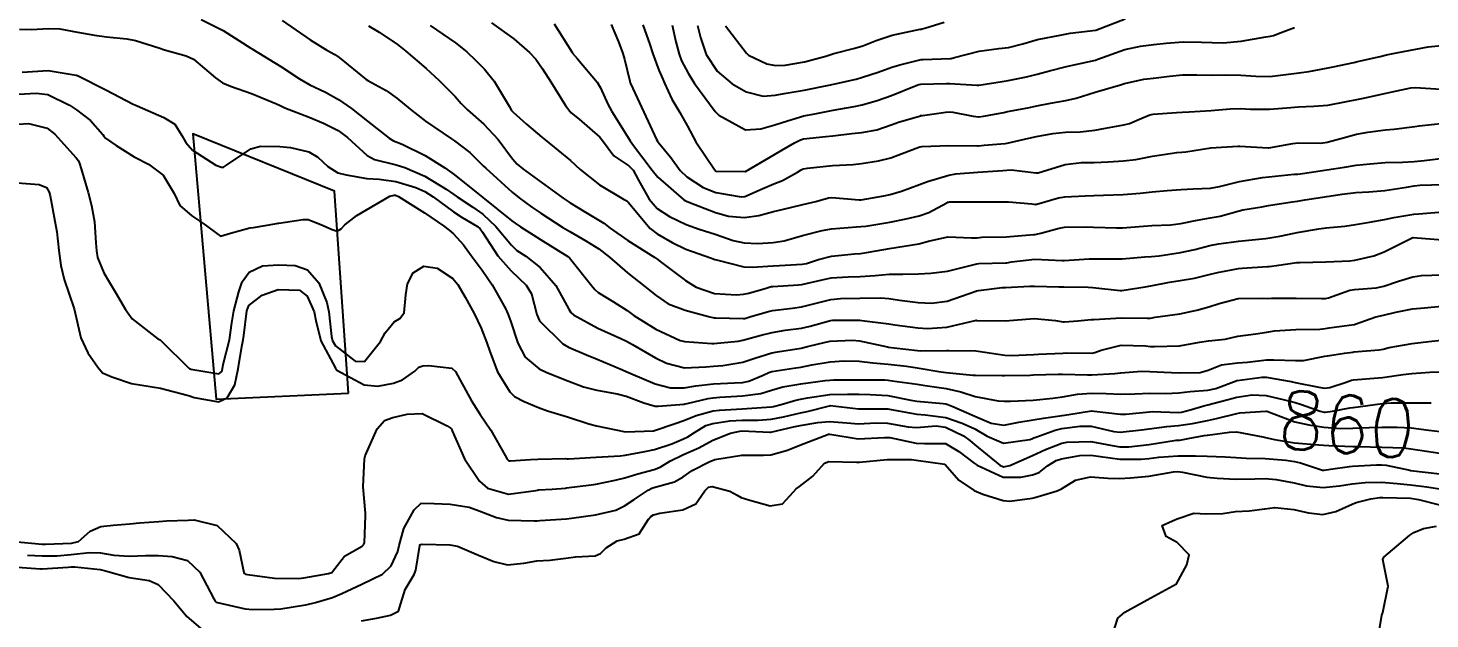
# Model space of a CAD drawing. Header units: metres. Extents: x 307586 to 320046, y 7427249 to 7434250.
# Drawn here: x 319517.4 to 319613.8, y 7429308.3 to 7429348.9 of the extents above; entities that cross this region are included whole.
import ezdxf
from ezdxf.enums import TextEntityAlignment as Align

# ---------------------------------------------------------------- set-up
doc = ezdxf.new("R2010")
doc.units = ezdxf.units.M
doc.header["$MEASUREMENT"] = 0
for name, color, linetype in [('Cotas', 45, 'Continuous'), ('Curvas de Nivel 1m', 11, 'Continuous'), ('Curvas de Nivel 5m', 15, 'Continuous'), ('Edificações', 30, 'Continuous')]:
    doc.layers.add(name, color=color, linetype=linetype)
doc.styles.add('Style-STANDARD', font='STANDARD.shx')

msp = doc.modelspace()

# ---------------------------------------------------------------- linework, layer by layer
at = {"layer": 'Curvas de Nivel 1m', "flags": 128}
for points, elevation in [([(319516.851, 7429348.859), (319517.674, 7429348.845), (319518.852, 7429348.905), (319519.62, 7429348.874), (319520.848, 7429348.662), (319522.002, 7429348.456), (319522.844, 7429348.336), (319524.225, 7429348.203), (319524.84, 7429348.084), (319526.427, 7429347.564), (319526.832, 7429347.43), (319528.322, 7429347.031), (319528.825, 7429346.784), (319530.343, 7429345.515), (319530.808, 7429345.177), (319531.361, 7429344.945), (319532.797, 7429344.436), (319534.535, 7429343.714), (319534.785, 7429343.6), (319535.099, 7429343.457), (319536.776, 7429342.795), (319537.749, 7429342.396), (319538.77, 7429341.882), (319539.41, 7429341.404), (319540.751, 7429340.173), (319541.261, 7429339.895), (319542.745, 7429339.531), (319543.342, 7429339.354), (319544.734, 7429338.738), (319546.202, 7429337.844), (319546.715, 7429337.491), (319546.957, 7429337.316), (319548.015, 7429336.61), (319548.701, 7429336.136), (319549.613, 7429335.281), (319550.68, 7429334.001), (319551.058, 7429333.646), (319551.665, 7429333.255), (319552.661, 7429332.465), (319553.731, 7429331.229), (319554.627, 7429329.605), (319554.769, 7429329.363), (319554.943, 7429329.215), (319556.61, 7429328.299), (319558.193, 7429327.58), (319558.596, 7429327.394), (319558.999, 7429327.166), (319560.584, 7429326.258), (319561.333, 7429325.891), (319562.577, 7429325.57), (319564.048, 7429325.636), (319564.579, 7429325.689), (319565.211, 7429325.723), (319566.582, 7429325.945), (319567.421, 7429326.225), (319568.588, 7429326.59), (319568.97, 7429326.665), (319570.592, 7429326.927), (319571.044, 7429327.023), (319572.262, 7429327.341), (319572.599, 7429327.395), (319574.121, 7429327.464), (319574.599, 7429327.418), (319576.535, 7429327.01), (319576.594, 7429326.996), (319576.989, 7429326.946), (319578.6, 7429326.746), (319578.793, 7429326.735), (319580.6, 7429326.749), (319580.759, 7429326.749), (319582.601, 7429326.73), (319582.765, 7429326.714), (319584.596, 7429326.432), (319585.041, 7429326.409), (319586.598, 7429326.488), (319586.923, 7429326.502), (319588.599, 7429326.581), (319588.821, 7429326.586), (319590.6, 7429326.58), (319590.779, 7429326.608), (319591.227, 7429326.781), (319592.607, 7429327.132), (319594.277, 7429327.073), (319594.606, 7429327.039), (319594.902, 7429327.032), (319596.607, 7429327.074), (319597.98, 7429327.325), (319598.61, 7429327.418), (319599.745, 7429327.545), (319600.614, 7429327.732), (319601.859, 7429327.895), (319602.617, 7429328.018), (319603.146, 7429328.106), (319604.619, 7429328.206), (319606.254, 7429328.231), (319606.62, 7429328.266), (319606.899, 7429328.309), (319608.623, 7429328.549), (319608.639, 7429328.554), (319608.689, 7429328.569), (319610.12, 7429329.063), (319610.629, 7429329.188), (319611.485, 7429329.391), (319612.634, 7429329.623), (319613.445, 7429329.702), (319614.636, 7429329.799)], 856), ([(319534.909, 7429349.46), (319536.843, 7429348.13), (319537.992, 7429347.423), (319538.532, 7429347.117), (319538.828, 7429346.917), (319540.698, 7429345.391), (319540.812, 7429345.317), (319542.068, 7429344.634), (319542.8, 7429344.112), (319543.724, 7429343.351), (319544.781, 7429342.537), (319546.562, 7429341.322), (319546.762, 7429341.187), (319547.815, 7429340.366), (319548.745, 7429339.456), (319548.913, 7429339.288), (319550.719, 7429337.651), (319551.199, 7429337.263), (319552.076, 7429336.618), (319552.702, 7429336.194), (319554.208, 7429335.225), (319554.69, 7429334.934), (319555.785, 7429334.305), (319556.678, 7429333.739), (319557.411, 7429333.183), (319558.657, 7429332.099), (319559.854, 7429331.158), (319560.637, 7429330.529), (319561.46, 7429329.966), (319562.627, 7429329.537), (319564.22, 7429329.104), (319564.622, 7429329.01), (319564.724, 7429328.996), (319566.621, 7429328.953), (319566.726, 7429328.964), (319567.074, 7429329.065), (319568.26, 7429329.421), (319568.627, 7429329.501), (319569.999, 7429329.667), (319570.63, 7429329.757), (319571.629, 7429330.011), (319572.636, 7429330.262), (319573.299, 7429330.331), (319574.637, 7429330.348), (319576.054, 7429330.376), (319576.637, 7429330.332), (319577.366, 7429330.212), (319578.634, 7429330.05), (319579.554, 7429330.001), (319580.635, 7429330.148), (319582.606, 7429330.844), (319582.643, 7429330.857), (319582.662, 7429330.861), (319582.79, 7429330.879), (319584.425, 7429331.084), (319584.646, 7429331.096), (319586.31, 7429331.173), (319586.648, 7429331.187), (319588.321, 7429331.141), (319588.648, 7429331.125), (319590.333, 7429331.108), (319590.647, 7429331.092), (319592.529, 7429330.878), (319592.645, 7429330.877), (319594.25, 7429331.143), (319594.65, 7429331.214), (319595.929, 7429331.446), (319596.656, 7429331.564), (319597.631, 7429331.727), (319598.662, 7429331.983), (319599.223, 7429332.126), (319600.669, 7429332.393), (319600.917, 7429332.418), (319602.671, 7429332.526), (319602.773, 7429332.537), (319603.439, 7429332.632), (319604.519, 7429332.777), (319604.675, 7429332.804), (319604.878, 7429332.82), (319606.676, 7429332.864), (319608.33, 7429332.919), (319608.677, 7429332.962), (319609.962, 7429333.275), (319610.683, 7429333.535), (319612.658, 7429334.521), (319612.679, 7429334.534), (319612.953, 7429334.517), (319614.692, 7429334.378)], 854), ([(319540.858, 7429349.094), (319541.59, 7429348.641), (319542.839, 7429347.797), (319543.424, 7429347.354), (319544.821, 7429346.159), (319545.721, 7429345.331), (319546.802, 7429344.233), (319547.23, 7429343.746), (319547.663, 7429343.307), (319548.778, 7429342.324), (319549.762, 7429341.28), (319550.75, 7429339.951), (319551.062, 7429339.581), (319551.452, 7429339.259), (319552.729, 7429338.337), (319554.241, 7429337.225), (319554.71, 7429336.914), (319555.763, 7429336.269), (319556.698, 7429335.723), (319557.024, 7429335.514), (319557.457, 7429335.182), (319558.684, 7429334.317), (319560.536, 7429333.151), (319560.672, 7429333.059), (319560.999, 7429332.814), (319562.65, 7429331.578), (319563.387, 7429331.113), (319564.639, 7429330.679), (319566.144, 7429330.583), (319566.638, 7429330.624), (319567.007, 7429330.698), (319568.196, 7429331.054), (319568.546, 7429331.15), (319568.645, 7429331.165), (319570.41, 7429331.268), (319570.647, 7429331.299), (319572.033, 7429331.628), (319572.654, 7429331.746), (319573.827, 7429331.817), (319574.656, 7429331.837), (319575.697, 7429331.925), (319576.659, 7429332.001), (319577.591, 7429332.009), (319578.659, 7429332.024), (319579.511, 7429332.071), (319580.662, 7429332.214), (319581.217, 7429332.349), (319582.671, 7429332.725), (319582.809, 7429332.741), (319584.672, 7429332.777), (319584.745, 7429332.786), (319585.054, 7429332.854), (319586.675, 7429333.042), (319588.541, 7429332.944), (319588.674, 7429332.942), (319590.396, 7429333.072), (319590.676, 7429333.073), (319590.954, 7429333.064), (319592.676, 7429333.057), (319594.233, 7429333.189), (319594.678, 7429333.229), (319595.223, 7429333.276), (319596.681, 7429333.492), (319597.675, 7429333.708), (319598.686, 7429333.969), (319599.283, 7429334.088), (319600.689, 7429334.271), (319602.516, 7429334.468), (319602.691, 7429334.485), (319602.827, 7429334.503), (319603.516, 7429334.632), (319604.49, 7429334.828), (319604.697, 7429334.865), (319606.182, 7429335.117), (319606.702, 7429335.186), (319607.971, 7429335.311), (319608.706, 7429335.424), (319609.675, 7429335.594), (319610.711, 7429335.758), (319611.354, 7429335.9), (319612.717, 7429336.131), (319613.073, 7429336.161), (319614.72, 7429336.295)], 853), ([(319545.091, 7429349.106), (319546.842, 7429347.917), (319547.615, 7429347.308), (319548.24, 7429346.712), (319548.821, 7429346.106), (319549.498, 7429345.283), (319550.517, 7429343.552), (319550.692, 7429343.271), (319550.791, 7429343.161), (319551.708, 7429342.328), (319552.766, 7429341.421), (319552.99, 7429341.238), (319554.749, 7429339.818), (319555.413, 7429339.213), (319556.727, 7429338.151), (319558.392, 7429337.175), (319558.602, 7429337.062), (319558.711, 7429336.965), (319560.214, 7429335.155), (319560.689, 7429334.785), (319561.737, 7429334.188), (319562.679, 7429333.737), (319564.427, 7429333.102), (319564.672, 7429333.023), (319564.782, 7429332.987), (319566.665, 7429332.517), (319567.23, 7429332.498), (319568.666, 7429332.589), (319569.109, 7429332.603), (319570.668, 7429332.684), (319570.957, 7429332.737), (319571.784, 7429333.013), (319572.675, 7429333.248), (319574.261, 7429333.4), (319574.677, 7429333.435), (319575.237, 7429333.53), (319576.681, 7429333.78), (319577.691, 7429333.932), (319578.685, 7429334.092), (319579.344, 7429334.266), (319580.69, 7429334.586), (319582.316, 7429334.512), (319582.689, 7429334.516), (319583.025, 7429334.542), (319584.69, 7429334.585), (319586.596, 7429334.736), (319586.692, 7429334.744), (319586.77, 7429334.752), (319587.067, 7429334.826), (319588.33, 7429335.182), (319588.699, 7429335.239), (319590.239, 7429335.255), (319590.7, 7429335.244), (319592.274, 7429335.191), (319592.699, 7429335.197), (319594.143, 7429335.304), (319594.702, 7429335.343), (319596.018, 7429335.406), (319596.705, 7429335.493), (319597.702, 7429335.706), (319598.711, 7429335.872), (319599.401, 7429335.994), (319600.718, 7429336.367), (319600.961, 7429336.424), (319602.272, 7429336.647), (319602.724, 7429336.723), (319604.365, 7429336.985), (319604.727, 7429337.038), (319605.239, 7429337.123), (319606.731, 7429337.355), (319607.801, 7429337.51), (319608.733, 7429337.621), (319609.617, 7429337.679), (319610.735, 7429337.77), (319612.207, 7429337.998), (319612.739, 7429338.089), (319613.129, 7429338.126), (319614.74, 7429338.166)], 852), ([(319549.311, 7429349.286), (319550.847, 7429348.184), (319551.927, 7429347.254), (319552.365, 7429346.784), (319552.822, 7429346.139), (319553.383, 7429345.234), (319554.407, 7429343.614), (319554.684, 7429343.221), (319554.791, 7429343.11), (319555.326, 7429342.673), (319556.766, 7429341.436), (319556.94, 7429341.197), (319557.724, 7429340.157), (319558.746, 7429339.462), (319559.037, 7429339.167), (319559.42, 7429338.476), (319560.147, 7429337.156), (319560.707, 7429336.522), (319561.538, 7429335.974), (319562.696, 7429335.43), (319563.594, 7429335.111), (319564.69, 7429334.76), (319565.932, 7429334.328), (319566.684, 7429334.153), (319567.618, 7429334.126), (319568.684, 7429334.194), (319569.421, 7429334.308), (319570.689, 7429334.656), (319572.04, 7429335.01), (319572.694, 7429335.119), (319574.405, 7429335.274), (319574.696, 7429335.284), (319575.038, 7429335.316), (319576.699, 7429335.595), (319577.829, 7429335.811), (319578.709, 7429336.01), (319579.385, 7429336.251), (319580.618, 7429336.911), (319580.682, 7429336.951), (319580.723, 7429336.962), (319580.786, 7429336.972), (319582.724, 7429336.973), (319584.598, 7429336.987), (319584.724, 7429336.989), (319584.843, 7429336.977), (319586.447, 7429336.834), (319586.723, 7429336.81), (319586.738, 7429336.814), (319586.805, 7429336.829), (319588.294, 7429337.247), (319588.728, 7429337.324), (319590.126, 7429337.399), (319590.729, 7429337.422), (319591.388, 7429337.439), (319592.73, 7429337.481), (319593.904, 7429337.576), (319594.732, 7429337.665), (319595.768, 7429337.76), (319596.734, 7429337.835), (319597.56, 7429337.876), (319598.735, 7429337.927), (319599.372, 7429338.048), (319600.74, 7429338.388), (319602.314, 7429338.646), (319602.743, 7429338.696), (319604.49, 7429338.878), (319604.746, 7429338.895), (319605.062, 7429338.931), (319606.749, 7429339.185), (319607.951, 7429339.378), (319608.752, 7429339.493), (319609.715, 7429339.598), (319610.754, 7429339.677), (319611.933, 7429339.711), (319612.755, 7429339.758), (319613.443, 7429339.826), (319614.758, 7429339.988)], 851), ([(319557.543, 7429349.19), (319558.038, 7429347.989), (319558.338, 7429347.177), (319558.451, 7429346.798), (319558.814, 7429345.274), (319558.842, 7429345.17), (319558.865, 7429345.117), (319559.78, 7429343.16), (319560.641, 7429341.275), (319560.71, 7429341.151), (319560.762, 7429341.08), (319561.64, 7429340.024), (319562.28, 7429339.127), (319562.736, 7429338.691), (319563.856, 7429337.979), (319564.721, 7429337.616), (319566.479, 7429337.32), (319566.717, 7429337.352), (319567.918, 7429337.869), (319568.73, 7429338.209), (319569.325, 7429338.454), (319570.353, 7429339.034), (319570.596, 7429339.18), (319570.745, 7429339.246), (319571.025, 7429339.305), (319572.748, 7429339.486), (319574.175, 7429339.559), (319574.749, 7429339.611), (319575.913, 7429339.807), (319576.753, 7429340.015), (319578.496, 7429340.669), (319578.761, 7429340.769), (319578.895, 7429340.796), (319580.762, 7429340.857), (319582.723, 7429340.841), (319582.763, 7429340.845), (319582.798, 7429340.845), (319583.173, 7429340.876), (319584.633, 7429340.994), (319584.765, 7429341.017), (319586.253, 7429341.363), (319586.772, 7429341.476), (319587.907, 7429341.692), (319588.777, 7429341.775), (319589.784, 7429341.793), (319590.78, 7429341.903), (319591.52, 7429342.041), (319592.786, 7429342.27), (319593.163, 7429342.381), (319594.022, 7429342.748), (319594.567, 7429342.971), (319594.796, 7429343.017), (319596.399, 7429343.122), (319596.797, 7429343.152), (319597.265, 7429343.18), (319598.799, 7429343.268), (319600.1, 7429343.377), (319600.8, 7429343.394), (319601.497, 7429343.357), (319602.8, 7429343.35), (319603.984, 7429343.445), (319604.802, 7429343.518), (319605.855, 7429343.557), (319606.803, 7429343.633), (319608.104, 7429343.878), (319608.807, 7429344.022), (319609.259, 7429344.115), (319610.812, 7429344.448), (319611.233, 7429344.544), (319612.518, 7429344.824), (319612.818, 7429344.844), (319614.597, 7429344.722)], 849), ([(319559.721, 7429349.161), (319560.205, 7429347.794), (319560.391, 7429347.154), (319560.822, 7429346.044), (319561.09, 7429345.421), (319561.205, 7429345.144), (319561.716, 7429344.05), (319562.267, 7429343.128), (319562.779, 7429342.19), (319563.357, 7429341.114), (319564.635, 7429339.21), (319564.721, 7429339.1), (319564.743, 7429339.086), (319564.761, 7429339.081), (319566.743, 7429339.066), (319566.773, 7429339.08), (319568.755, 7429340.229), (319569.27, 7429340.533), (319570.13, 7429341.036), (319570.546, 7429341.252), (319570.767, 7429341.307), (319572.306, 7429341.471), (319572.771, 7429341.523), (319574.086, 7429341.674), (319574.775, 7429341.758), (319575.802, 7429341.945), (319576.783, 7429342.269), (319577.282, 7429342.456), (319578.793, 7429342.907), (319578.811, 7429342.911), (319578.938, 7429342.929), (319580.555, 7429343.153), (319580.795, 7429343.162), (319581.029, 7429343.14), (319582.433, 7429342.885), (319582.792, 7429342.825), (319582.845, 7429342.827), (319583.133, 7429342.877), (319584.523, 7429343.135), (319584.796, 7429343.185), (319586.186, 7429343.459), (319586.8, 7429343.581), (319587.735, 7429343.759), (319588.804, 7429343.945), (319589.507, 7429344.102), (319590.81, 7429344.514), (319591.691, 7429344.777), (319592.546, 7429345.035), (319592.818, 7429345.117), (319594.16, 7429345.409), (319594.824, 7429345.498), (319595.932, 7429345.623), (319596.828, 7429345.716), (319597.806, 7429345.728), (319598.828, 7429345.698), (319599.794, 7429345.715), (319600.828, 7429345.702), (319601.864, 7429345.618), (319602.828, 7429345.614), (319603.741, 7429345.719), (319604.831, 7429345.856), (319605.507, 7429345.939), (319606.837, 7429346.191), (319607.171, 7429346.262), (319608.594, 7429346.574), (319608.843, 7429346.624), (319610.418, 7429346.983), (319610.848, 7429347.086), (319611.535, 7429347.225), (319612.853, 7429347.491), (319613.716, 7429347.649), (319614.855, 7429347.756)], 848), ([(319561.721, 7429349.137), (319561.987, 7429347.991), (319562.211, 7429347.129), (319562.382, 7429346.681), (319562.82, 7429345.828), (319563.269, 7429345.115), (319564.696, 7429343.199), (319564.767, 7429343.1), (319564.792, 7429343.07), (319564.945, 7429342.944), (319566.776, 7429341.946), (319567.832, 7429342.009), (319568.781, 7429342.286), (319569.371, 7429342.457), (319570.791, 7429342.892), (319570.903, 7429342.917), (319571.435, 7429343.02), (319572.796, 7429343.284), (319574.249, 7429343.535), (319574.8, 7429343.655), (319575.823, 7429343.95), (319576.806, 7429344.296), (319578.385, 7429344.936), (319578.686, 7429345.061), (319578.815, 7429345.086), (319580.602, 7429345.126), (319580.816, 7429345.124), (319582.687, 7429345.009), (319582.815, 7429345.015), (319584.426, 7429345.257), (319584.82, 7429345.317), (319586.102, 7429345.569), (319586.827, 7429345.753), (319587.676, 7429345.982), (319588.835, 7429346.287), (319589.251, 7429346.392), (319590.842, 7429346.728), (319590.888, 7429346.743), (319590.985, 7429346.788), (319592.85, 7429347.459), (319593.923, 7429347.679), (319594.854, 7429347.8), (319595.684, 7429347.903), (319596.855, 7429347.976), (319598.126, 7429347.971), (319598.855, 7429347.94), (319599.613, 7429347.925), (319600.856, 7429348.023), (319602.542, 7429348.327), (319602.86, 7429348.377), (319603.073, 7429348.426), (319603.602, 7429348.633), (319604.514, 7429348.976)], 847), ([(319563.477, 7429349.114), (319563.674, 7429348.288), (319564.066, 7429347.108), (319564.822, 7429345.959), (319565.852, 7429345.09), (319566.808, 7429344.559), (319567.993, 7429344.25), (319568.806, 7429344.309), (319569.42, 7429344.431), (319570.809, 7429344.667), (319572.507, 7429345.005), (319572.814, 7429345.075), (319574.375, 7429345.427), (319574.819, 7429345.554), (319575.883, 7429345.909), (319576.832, 7429346.239), (319577.375, 7429346.412), (319578.84, 7429346.764), (319578.987, 7429346.783), (319580.842, 7429346.84), (319580.907, 7429346.844), (319581.148, 7429346.905), (319582.848, 7429347.34), (319584.198, 7429347.518), (319584.85, 7429347.597), (319585.845, 7429347.859), (319586.856, 7429348.157), (319588.521, 7429348.477), (319588.86, 7429348.542), (319589.09, 7429348.579), (319590.863, 7429348.79), (319592.871, 7429349.56)], 846), ([(319517.043, 7429345.904), (319518.817, 7429346.02), (319520.753, 7429345.691), (319520.813, 7429345.681), (319520.854, 7429345.671), (319520.94, 7429345.628), (319522.799, 7429344.689), (319524.663, 7429343.703), (319524.784, 7429343.646), (319524.935, 7429343.578), (319526.775, 7429342.794), (319527.537, 7429342.315), (319528.01, 7429341.541), (319528.284, 7429341.063), (319528.753, 7429340.544), (319530.363, 7429339.514), (319530.741, 7429339.364), (319530.873, 7429339.376), (319531.088, 7429339.505), (319532.754, 7429340.629), (319533.422, 7429340.808), (319534.756, 7429340.784), (319535.481, 7429340.728), (319536.753, 7429340.411), (319537.365, 7429340.047), (319538.061, 7429339.42), (319538.737, 7429338.986), (319539.305, 7429338.834), (319540.731, 7429338.582), (319541.576, 7429338.532), (319542.728, 7429338.392), (319544.095, 7429337.974), (319544.718, 7429337.697), (319545.301, 7429337.334), (319546.703, 7429336.297), (319547.294, 7429335.906), (319548.334, 7429335.295), (319548.532, 7429335.132), (319548.689, 7429334.898), (319549.744, 7429333.279), (319550.657, 7429332.232), (319551.681, 7429331.254), (319552.048, 7429330.66), (319552.419, 7429329.243), (319552.616, 7429328.801), (319554.21, 7429327.224), (319554.591, 7429326.996), (319555.844, 7429326.459), (319556.583, 7429326.162), (319558.318, 7429325.43), (319558.574, 7429325.311), (319558.883, 7429325.167), (319560.566, 7429324.464), (319561.619, 7429324.189), (319562.564, 7429324.198), (319563.359, 7429324.318), (319564.567, 7429324.458), (319566.021, 7429324.532), (319566.568, 7429324.558), (319566.992, 7429324.642), (319567.991, 7429325.056), (319568.377, 7429325.249), (319568.575, 7429325.307), (319570.08, 7429325.533), (319570.579, 7429325.62), (319571.341, 7429325.779), (319572.583, 7429325.984), (319573.521, 7429326.053), (319574.583, 7429326.014), (319575.529, 7429325.912), (319576.582, 7429325.809), (319577.837, 7429325.681), (319578.583, 7429325.57), (319580.204, 7429325.288), (319580.578, 7429325.238), (319582.399, 7429325.059), (319582.575, 7429325.049), (319584.408, 7429325.029), (319584.575, 7429325.032), (319586.339, 7429325.071), (319586.577, 7429325.079), (319588.272, 7429325.118), (319588.578, 7429325.118), (319590.288, 7429325.082), (319590.577, 7429325.08), (319592.169, 7429325.177), (319592.58, 7429325.23), (319593.997, 7429325.33), (319594.581, 7429325.311), (319596.052, 7429325.246), (319596.581, 7429325.23), (319598.034, 7429325.243), (319598.584, 7429325.404), (319599.501, 7429325.769), (319600.591, 7429325.903), (319601.29, 7429325.962), (319602.595, 7429326.113), (319603.105, 7429326.125), (319604.595, 7429326.06), (319605.138, 7429326.069), (319606.599, 7429326.357), (319606.789, 7429326.399), (319607.95, 7429326.577), (319608.523, 7429326.652), (319608.604, 7429326.66), (319610.348, 7429326.81), (319610.606, 7429326.857), (319611.027, 7429326.964), (319612.61, 7429327.249), (319613.746, 7429327.374), (319614.613, 7429327.462)], 857), ([(319516.794, 7429344.394), (319518.007, 7429344.45), (319518.794, 7429344.371), (319520.29, 7429343.635), (319520.78, 7429343.31), (319521.736, 7429342.579), (319522.584, 7429341.603), (319522.653, 7429341.493), (319522.761, 7429341.37), (319523.497, 7429340.851), (319524.748, 7429340.077), (319525.718, 7429339.57), (319526.732, 7429338.819), (319527.494, 7429337.548), (319527.888, 7429336.726), (319528.698, 7429336.018), (319529.471, 7429335.522), (319530.68, 7429334.626), (319531.363, 7429334.82), (319532.689, 7429335.201), (319532.939, 7429335.227), (319534.42, 7429335.463), (319534.647, 7429335.506), (319534.693, 7429335.512), (319536.368, 7429335.772), (319536.696, 7429335.772), (319536.942, 7429335.683), (319537.564, 7429335.427), (319538.347, 7429335.075), (319538.688, 7429334.963), (319538.97, 7429335.127), (319539.227, 7429335.405), (319540.055, 7429336.041), (319540.703, 7429336.433), (319542.32, 7429337.366), (319542.625, 7429337.451), (319542.714, 7429337.442), (319542.911, 7429337.358), (319544.702, 7429336.224), (319546.004, 7429335.327), (319546.396, 7429335.029), (319546.687, 7429334.772), (319547.391, 7429334.014), (319547.919, 7429333.298), (319548.658, 7429332.282), (319549.35, 7429331.283), (319550.266, 7429329.634), (319550.433, 7429329.272), (319550.616, 7429328.797), (319551.126, 7429327.262), (319551.63, 7429326.301), (319552.575, 7429325.488), (319553.111, 7429325.235), (319554.567, 7429324.661), (319555.624, 7429324.264), (319556.561, 7429324.019), (319557.951, 7429323.784), (319558.557, 7429323.615), (319559.783, 7429323.158), (319560.55, 7429322.931), (319560.772, 7429322.924), (319562.552, 7429323.068), (319562.593, 7429323.079), (319562.755, 7429323.118), (319564.201, 7429323.459), (319564.557, 7429323.508), (319565, 7429323.536), (319566.559, 7429323.633), (319567.818, 7429323.799), (319568.563, 7429324.026), (319569.346, 7429324.261), (319570.567, 7429324.458), (319572.25, 7429324.685), (319572.57, 7429324.724), (319572.83, 7429324.738), (319574.571, 7429324.746), (319576.35, 7429324.733), (319576.571, 7429324.716), (319576.844, 7429324.674), (319578.568, 7429324.439), (319579.132, 7429324.36), (319580.565, 7429324.145), (319581.579, 7429323.911), (319582.56, 7429323.592), (319584.133, 7429323.288), (319584.557, 7429323.275), (319584.982, 7429323.279), (319586.558, 7429323.329), (319587.905, 7429323.471), (319588.561, 7429323.581), (319589.6, 7429323.763), (319590.563, 7429323.825), (319591.579, 7429323.791), (319592.563, 7429323.75), (319593.537, 7429323.777), (319594.564, 7429323.818), (319595.639, 7429323.799), (319596.564, 7429323.836), (319597.341, 7429323.926), (319598.566, 7429324.039), (319599.105, 7429324.147), (319600.511, 7429324.671), (319600.554, 7429324.69), (319600.573, 7429324.693), (319602.304, 7429324.917), (319602.577, 7429324.915), (319604.282, 7429324.623), (319604.572, 7429324.566), (319606.199, 7429324.225), (319606.569, 7429324.168), (319606.953, 7429324.203), (319608.063, 7429324.575), (319608.437, 7429324.709), (319608.575, 7429324.738), (319610.262, 7429324.869), (319610.578, 7429324.903), (319611.998, 7429325.112), (319612.583, 7429325.182), (319613.815, 7429325.277), (319614.585, 7429325.281)], 858), ([(319516.769, 7429342.32), (319517.464, 7429342.363), (319518.767, 7429342.04), (319519.29, 7429341.645), (319520.747, 7429340.003), (319520.91, 7429339.793), (319520.989, 7429339.626), (319521.1, 7429339.262), (319521.575, 7429337.617), (319521.81, 7429336.719), (319522.014, 7429335.61), (319522.114, 7429334.165), (319522.142, 7429333.608), (319522.213, 7429333.161), (319522.648, 7429332.104), (319522.95, 7429331.597), (319523.429, 7429330.798), (319524.139, 7429329.585), (319524.613, 7429328.94), (319526.376, 7429327.553), (319526.52, 7429327.479), (319526.592, 7429327.423), (319528.495, 7429325.531), (319528.572, 7429325.492), (319528.626, 7429325.475), (319530.568, 7429325.161), (319530.76, 7429325.317), (319530.81, 7429325.506), (319530.866, 7429325.796), (319531.293, 7429327.499), (319531.454, 7429328.653), (319531.595, 7429329.495), (319531.937, 7429330.791), (319532.173, 7429331.487), (319532.65, 7429332.144), (319533.556, 7429332.569), (319534.655, 7429332.646), (319535.814, 7429332.608), (319536.652, 7429332.31), (319537.438, 7429331.422), (319537.977, 7429330.069), (319538.115, 7429329.415), (319538.298, 7429327.712), (319538.372, 7429327.412), (319538.59, 7429327.085), (319539.943, 7429326.032), (319540.579, 7429326.003), (319541.683, 7429327.374), (319541.988, 7429327.983), (319542.613, 7429328.719), (319543.011, 7429328.962), (319543.303, 7429329.353), (319543.411, 7429330.577), (319543.529, 7429331.351), (319543.911, 7429332.091), (319544.661, 7429332.552), (319545.573, 7429332.412), (319546.649, 7429331.714), (319546.984, 7429331.307), (319547.502, 7429330.434), (319548.124, 7429329.295), (319548.608, 7429328.304), (319548.997, 7429327.286), (319549.184, 7429326.687), (319549.731, 7429325.278), (319550.559, 7429323.911), (319550.893, 7429323.601), (319551.548, 7429323.255), (319552.547, 7429322.825), (319553.162, 7429322.616), (319554.538, 7429322.196), (319556.011, 7429321.718), (319556.529, 7429321.579), (319558.523, 7429321.17), (319560.438, 7429321.237), (319560.524, 7429321.253), (319561.925, 7429321.736), (319562.535, 7429321.952), (319563.374, 7429322.278), (319564.545, 7429322.605), (319564.976, 7429322.664), (319566.548, 7429322.751), (319566.855, 7429322.76), (319568.55, 7429322.874), (319568.703, 7429322.896), (319569.227, 7429323.043), (319570.239, 7429323.35), (319570.557, 7429323.416), (319571.032, 7429323.497), (319572.56, 7429323.738), (319573.785, 7429323.764), (319574.561, 7429323.743), (319575.333, 7429323.741), (319576.56, 7429323.65), (319578.146, 7429323.345), (319578.556, 7429323.275), (319580.361, 7429323.105), (319580.555, 7429323.079), (319580.691, 7429323.044), (319581.016, 7429322.903), (319582.543, 7429322.23), (319583.653, 7429321.752), (319584.534, 7429321.622), (319585.557, 7429321.826), (319586.54, 7429321.989), (319587.253, 7429322.112), (319588.545, 7429322.297), (319588.995, 7429322.356), (319590.55, 7429322.598), (319590.742, 7429322.595), (319592.547, 7429322.38), (319592.92, 7429322.383), (319594.55, 7429322.546), (319594.735, 7429322.553), (319596.55, 7429322.488), (319596.749, 7429322.509), (319597.426, 7429322.701), (319598.288, 7429322.961), (319598.556, 7429323.022), (319599.874, 7429323.363), (319600.562, 7429323.542), (319601.618, 7429323.708), (319602.563, 7429323.667), (319603.825, 7429323.363), (319604.558, 7429323.171), (319604.997, 7429323.053), (319606.289, 7429322.594), (319606.552, 7429322.52), (319606.627, 7429322.514), (319607.124, 7429322.584), (319608.322, 7429322.806), (319608.556, 7429322.847), (319610.059, 7429323.053), (319610.558, 7429323.108), (319611.17, 7429323.152), (319612.559, 7429323.154), (319613.904, 7429323.162)], 859), ([(319516.463, 7429313.629), (319518.421, 7429313.444), (319518.632, 7429313.437), (319520.422, 7429313.503), (319520.915, 7429313.623), (319521.721, 7429314.323), (319522.439, 7429314.641), (319523.286, 7429314.746), (319524.442, 7429314.843), (319525.117, 7429314.896), (319526.444, 7429314.989), (319526.96, 7429315.03), (319528.446, 7429315.093), (319528.87, 7429315.102), (319530.441, 7429314.73), (319531.745, 7429313.49), (319531.954, 7429313.023), (319532.286, 7429311.482), (319532.328, 7429311.407), (319532.402, 7429311.369), (319532.54, 7429311.34), (319534.399, 7429311.106), (319536.045, 7429311.081), (319536.4, 7429311.122), (319538.094, 7429311.413), (319538.338, 7429311.476), (319538.405, 7429311.576), (319539.199, 7429312.618), (319540.422, 7429313.309), (319540.517, 7429313.389), (319540.568, 7429313.53), (319540.648, 7429315.387), (319540.644, 7429315.576), (319540.473, 7429317.39), (319540.582, 7429319.309), (319540.594, 7429319.389), (319540.633, 7429319.517), (319541.445, 7429321.376), (319541.951, 7429321.949), (319542.535, 7429322.159), (319543.507, 7429322.382), (319544.539, 7429322.418), (319546.257, 7429321.584), (319546.524, 7429321.382), (319546.572, 7429321.31), (319546.609, 7429321.222), (319547.459, 7429319.3), (319548.48, 7429317.758), (319549.042, 7429317.284), (319550.469, 7429316.871), (319552.367, 7429317.137), (319552.472, 7429317.156), (319552.548, 7429317.163), (319553.473, 7429317.23), (319554.398, 7429317.297), (319554.474, 7429317.305), (319556.16, 7429317.513), (319556.479, 7429317.567), (319557.82, 7429317.839), (319558.485, 7429318.006), (319559.368, 7429318.283), (319560.494, 7429318.571), (319560.913, 7429318.727), (319561.571, 7429319.134), (319562.508, 7429319.599), (319563.556, 7429320.066), (319564.518, 7429320.59), (319565.732, 7429321.082), (319566.382, 7429321.216), (319566.525, 7429321.222), (319568.446, 7429321.129), (319568.524, 7429321.132), (319570.069, 7429321.496), (319570.531, 7429321.587), (319571.741, 7429321.805), (319572.536, 7429321.881), (319573.742, 7429321.781), (319574.534, 7429321.722), (319575.724, 7429321.774), (319576.535, 7429321.749), (319577.956, 7429321.511), (319578.531, 7429321.467), (319579.879, 7429321.571), (319580.531, 7429321.478), (319581.758, 7429320.891), (319582.201, 7429320.566), (319582.517, 7429320.295), (319584.254, 7429318.862), (319584.502, 7429318.766), (319584.953, 7429318.853), (319586.51, 7429319.545), (319587.388, 7429319.947), (319588.519, 7429320.379), (319588.866, 7429320.46), (319590.52, 7429320.508), (319591.977, 7429320.228), (319592.517, 7429320.136), (319593.128, 7429320.142), (319594.518, 7429320.296), (319596.39, 7429320.58), (319596.522, 7429320.59), (319596.632, 7429320.599), (319597.204, 7429320.703), (319598.31, 7429320.909), (319598.527, 7429320.94), (319600.056, 7429321.149), (319600.53, 7429321.154), (319602.351, 7429320.817), (319602.525, 7429320.779), (319603.135, 7429320.634), (319604.521, 7429320.399), (319606.191, 7429320.266), (319606.519, 7429320.242), (319606.884, 7429320.222), (319608.519, 7429320.162), (319608.935, 7429320.15), (319610.519, 7429320.117), (319612.045, 7429320.054), (319612.518, 7429320.002), (319613.126, 7429319.904), (319614.515, 7429319.684)], 861), ([(319517.399, 7429312.674), (319518.413, 7429312.628), (319519.419, 7429312.634), (319520.414, 7429312.714), (319521.676, 7429312.871), (319522.415, 7429312.843), (319523.331, 7429312.673), (319524.413, 7429312.618), (319525.518, 7429312.667), (319526.414, 7429312.652), (319527.358, 7429312.596), (319528.411, 7429312.316), (319529.258, 7429311.521), (319530.211, 7429309.686), (319530.299, 7429309.511), (319530.382, 7429309.441), (319530.478, 7429309.412), (319532.376, 7429308.986), (319532.902, 7429308.948), (319534.376, 7429308.971), (319534.832, 7429308.997), (319536.38, 7429309.235), (319536.543, 7429309.266), (319537.202, 7429309.422), (319538.387, 7429309.774), (319539.025, 7429310.04), (319540.396, 7429310.683), (319541.808, 7429311.369), (319542.412, 7429311.938), (319542.857, 7429312.925), (319542.957, 7429313.355), (319543.283, 7429314.513), (319543.74, 7429315.347), (319544, 7429315.802), (319544.462, 7429316.258), (319545.373, 7429316.237), (319546.462, 7429316.193), (319547.773, 7429315.984), (319548.457, 7429315.739), (319549.644, 7429315.278), (319550.451, 7429315.084), (319552.245, 7429315.037), (319552.451, 7429315.048), (319552.63, 7429315.059), (319554.453, 7429315.181), (319554.801, 7429315.215), (319556.456, 7429315.454), (319557.85, 7429315.785), (319558.462, 7429316.068), (319559.116, 7429316.514), (319560.069, 7429317.154), (319560.34, 7429317.286), (319560.476, 7429317.326), (319561.892, 7429317.719), (319562.487, 7429318.071), (319563.097, 7429318.511), (319564.279, 7429319.102), (319564.437, 7429319.167), (319564.504, 7429319.197), (319564.659, 7429319.252), (319566.508, 7429319.549), (319568.006, 7429319.557), (319568.508, 7429319.577), (319569.65, 7429319.9), (319570.515, 7429320.255), (319572.476, 7429321.001), (319572.515, 7429321.008), (319572.57, 7429321), (319574.52, 7429320.68), (319576.33, 7429320.762), (319576.521, 7429320.783), (319576.703, 7429320.766), (319578.517, 7429320.378), (319579.082, 7429320.36), (319580.517, 7429320.357), (319581.429, 7429319.813), (319582.504, 7429319.006), (319582.691, 7429318.878), (319584.495, 7429318.042), (319585.693, 7429318.04), (319586.497, 7429318.207), (319586.953, 7429318.371), (319587.539, 7429318.82), (319588.131, 7429319.189), (319588.508, 7429319.316), (319589.767, 7429319.541), (319590.511, 7429319.562), (319591.188, 7429319.458), (319592.508, 7429319.276), (319593.982, 7429319.272), (319594.509, 7429319.323), (319595.198, 7429319.418), (319596.511, 7429319.507), (319597.704, 7429319.505), (319598.511, 7429319.494), (319599.745, 7429319.443), (319600.51, 7429319.394), (319601.2, 7429319.35), (319602.51, 7429319.318), (319603.93, 7429319.205), (319604.508, 7429319.124), (319604.935, 7429319.041), (319606.241, 7429318.594), (319606.438, 7429318.526), (319606.502, 7429318.519), (319606.568, 7429318.523), (319606.983, 7429318.585), (319608.295, 7429318.783), (319608.505, 7429318.8), (319610.162, 7429318.898), (319610.506, 7429318.902), (319610.83, 7429318.869), (319612.442, 7429318.521), (319612.494, 7429318.511), (319614.501, 7429318.271)], 862), ([(319540.364, 7429308.154), (319541.397, 7429308.345), (319542.371, 7429308.553), (319542.905, 7429308.825), (319543.065, 7429309.353), (319543.362, 7429310.319), (319543.992, 7429311.344), (319544.111, 7429311.639), (319544.376, 7429313.341), (319544.389, 7429313.385), (319544.434, 7429313.422), (319544.543, 7429313.447), (319546.434, 7429313.397), (319546.962, 7429313.305), (319548.424, 7429312.675), (319549.462, 7429312.235), (319550.414, 7429312.021), (319551.538, 7429312.132), (319552.418, 7429312.278), (319553.322, 7429312.328), (319554.422, 7429312.463), (319555.074, 7429312.559), (319556.425, 7429312.632), (319556.812, 7429312.801), (319557.185, 7429313.182), (319557.959, 7429313.654), (319558.439, 7429313.773), (319559.459, 7429314.144), (319560.112, 7429315.153), (319560.263, 7429315.344), (319560.456, 7429315.455), (319560.891, 7429315.577), (319562.46, 7429315.796), (319563.367, 7429316.208), (319563.982, 7429317.105), (319564.222, 7429317.357), (319564.478, 7429317.411), (319565.687, 7429317.082), (319566.195, 7429316.799), (319566.469, 7429316.653), (319567.068, 7429316.463), (319568.463, 7429316.061), (319569.306, 7429316.2), (319570.076, 7429317.034), (319570.265, 7429317.243), (319570.478, 7429317.398), (319571.399, 7429318.107), (319572.198, 7429319.005), (319572.504, 7429319.114), (319574.399, 7429319.086), (319574.504, 7429319.077), (319574.608, 7429319.083), (319576.506, 7429319.267), (319578.18, 7429319.259), (319578.506, 7429319.22), (319580.485, 7429318.928), (319580.503, 7429318.924), (319581.435, 7429317.839), (319582.485, 7429317.124), (319583.092, 7429316.874), (319584.477, 7429316.438), (319584.946, 7429316.382), (319586.479, 7429316.599), (319586.665, 7429316.644), (319587.286, 7429316.822), (319588.19, 7429317.109), (319588.487, 7429317.252), (319589.456, 7429317.838), (319590.496, 7429318.077), (319591.688, 7429317.966), (319592.495, 7429317.955), (319593.251, 7429317.996), (319594.497, 7429318.115), (319596.207, 7429318.422), (319596.5, 7429318.445), (319596.818, 7429318.389), (319598.497, 7429318.055), (319599.198, 7429317.981), (319600.495, 7429317.911), (319601.782, 7429317.937), (319602.496, 7429317.945), (319603.252, 7429317.876), (319604.493, 7429317.655), (319605.342, 7429317.458), (319606.49, 7429317.339), (319607.611, 7429317.459), (319608.493, 7429317.595), (319609.373, 7429317.683), (319610.494, 7429317.701), (319611.58, 7429317.62), (319612.493, 7429317.526), (319613.619, 7429317.382), (319614.49, 7429317.248)], 863), ([(319591.862, 7429306.768), (319592.379, 7429308.337), (319592.861, 7429308.755), (319594.392, 7429309.599), (319596.403, 7429310.71), (319597.107, 7429312.018), (319597.279, 7429312.702), (319596.441, 7429313.543), (319595.693, 7429313.969), (319595.426, 7429314.725), (319596.138, 7429315.034), (319596.46, 7429315.178), (319597.594, 7429315.571), (319598.465, 7429315.527), (319599.598, 7429315.547), (319600.468, 7429315.688), (319601.402, 7429315.723), (319602.471, 7429315.862), (319603.155, 7429315.95), (319604.471, 7429315.819), (319605.479, 7429315.594), (319606.466, 7429315.485), (319607.357, 7429315.694), (319608.477, 7429316.197), (319608.747, 7429316.299), (319609.771, 7429316.557), (319610.383, 7429316.652), (319610.484, 7429316.653), (319610.587, 7429316.651), (319612.484, 7429316.592), (319613.042, 7429316.514), (319614.478, 7429316.141)], 864), ([(319516.405, 7429311.875), (319518.306, 7429311.749), (319518.404, 7429311.749), (319520.191, 7429311.846), (319520.405, 7429311.866), (319520.658, 7429311.878), (319522.404, 7429311.689), (319522.766, 7429311.596), (319524.399, 7429311.139), (319525.77, 7429310.933), (319526.394, 7429310.672), (319527.466, 7429309.539), (319528.367, 7429308.453), (319529.467, 7429307.519)], 863)]:
    msp.add_lwpolyline(points, dxfattribs=dict(at, elevation=elevation))
at = {"layer": 'Curvas de Nivel 5m', "flags": 128}
for points, elevation in [([(319529.355, 7429349.525), (319530.852, 7429348.763), (319532.754, 7429347.561), (319532.833, 7429347.508), (319532.881, 7429347.48), (319534.821, 7429346.297), (319536.112, 7429345.447), (319536.807, 7429345.04), (319537.902, 7429344.526), (319538.799, 7429344.031), (319539.681, 7429343.401), (319540.78, 7429342.54), (319542.279, 7429341.367), (319542.581, 7429341.183), (319542.76, 7429341.109), (319543.161, 7429340.954), (319544.751, 7429340.164), (319546.091, 7429339.327), (319546.736, 7429338.859), (319548.713, 7429337.29), (319550.697, 7429335.684), (319550.935, 7429335.506), (319551.306, 7429335.261), (319552.163, 7429334.723), (319552.684, 7429334.397), (319554.558, 7429333.221), (319554.671, 7429333.12), (319556.21, 7429331.196), (319556.403, 7429330.956), (319556.639, 7429330.752), (319557.699, 7429330.113), (319558.626, 7429329.506), (319559.093, 7429329.165), (319560.609, 7429328.214), (319562.271, 7429327.451), (319562.597, 7429327.373), (319564.464, 7429327.232), (319564.595, 7429327.236), (319566.264, 7429327.409), (319566.599, 7429327.466), (319567.859, 7429327.803), (319568.607, 7429327.993), (319569.506, 7429328.145), (319570.612, 7429328.291), (319571.211, 7429328.424), (319572.62, 7429328.826), (319572.77, 7429328.849), (319574.621, 7429328.839), (319574.769, 7429328.83), (319576.618, 7429328.591), (319577.033, 7429328.531), (319578.617, 7429328.305), (319579.278, 7429328.262), (319580.617, 7429328.366), (319582.571, 7429328.829), (319582.622, 7429328.835), (319582.673, 7429328.829), (319584.622, 7429328.795), (319585.204, 7429328.851), (319586.624, 7429328.952), (319588.084, 7429328.815), (319588.622, 7429328.727), (319588.708, 7429328.723), (319589.623, 7429328.8), (319590.537, 7429328.878), (319590.624, 7429328.878), (319590.716, 7429328.881), (319592.625, 7429329.01), (319594.39, 7429328.978), (319594.625, 7429328.992), (319594.932, 7429329.042), (319596.629, 7429329.28), (319597.796, 7429329.534), (319598.634, 7429329.76), (319599.327, 7429329.992), (319600.639, 7429330.325), (319602.349, 7429330.353), (319602.64, 7429330.34), (319602.93, 7429330.347), (319604.64, 7429330.36), (319606.376, 7429330.33), (319606.64, 7429330.333), (319606.858, 7429330.371), (319607.422, 7429330.582), (319608.32, 7429330.901), (319608.649, 7429330.955), (319610.136, 7429331.07), (319610.652, 7429331.177), (319611.666, 7429331.527), (319612.663, 7429331.833), (319613.26, 7429331.918), (319614.665, 7429331.964)], 855), ([(319553.626, 7429349.232), (319554.834, 7429347.304), (319554.888, 7429347.219), (319555.222, 7429346.823), (319556.581, 7429345.202), (319556.809, 7429344.833), (319557.312, 7429343.706), (319557.577, 7429343.188), (319558.765, 7429341.288), (319558.843, 7429341.169), (319559.073, 7429340.854), (319560.344, 7429339.154), (319560.736, 7429338.676), (319562.537, 7429337.123), (319562.646, 7429337.055), (319562.712, 7429337.027), (319562.868, 7429336.962), (319564.704, 7429336.254), (319565.613, 7429336.002), (319566.701, 7429335.896), (319567.684, 7429336.041), (319568.706, 7429336.311), (319569.294, 7429336.457), (319570.711, 7429336.797), (319571.616, 7429337.016), (319572.472, 7429337.248), (319572.717, 7429337.27), (319574.581, 7429337.116), (319574.715, 7429337.118), (319576.289, 7429337.387), (319576.721, 7429337.485), (319577.494, 7429337.712), (319578.735, 7429338.172), (319579.274, 7429338.388), (319580.742, 7429338.825), (319581.224, 7429338.903), (319582.744, 7429339.033), (319584.473, 7429339.136), (319584.746, 7429339.163), (319585.064, 7429339.175), (319586.744, 7429338.97), (319586.903, 7429338.987), (319588.75, 7429339.541), (319589.867, 7429339.684), (319590.752, 7429339.698), (319591.712, 7429339.735), (319592.753, 7429339.791), (319593.61, 7429339.896), (319594.757, 7429340.118), (319596.424, 7429340.38), (319596.76, 7429340.405), (319597.042, 7429340.425), (319598.763, 7429340.69), (319600.62, 7429340.817), (319600.765, 7429340.815), (319602.704, 7429340.7), (319602.764, 7429340.703), (319604.397, 7429340.995), (319604.769, 7429341.029), (319606.338, 7429341.028), (319606.77, 7429341.081), (319607.954, 7429341.403), (319608.779, 7429341.626), (319609.559, 7429341.784), (319610.784, 7429341.933), (319611.35, 7429341.976), (319612.788, 7429342.173), (319613.091, 7429342.215), (319614.791, 7429342.385)], 850), ([(319565.4, 7429349.095), (319566.835, 7429347.203), (319566.988, 7429347.078), (319568.235, 7429346.467), (319568.826, 7429346.35), (319569.49, 7429346.38), (319570.829, 7429346.613), (319572.294, 7429347.008), (319572.699, 7429347.138), (319572.836, 7429347.177), (319574.282, 7429347.545), (319574.844, 7429347.716), (319575.757, 7429348.068), (319576.858, 7429348.451), (319578.781, 7429348.85), (319578.862, 7429348.862), (319578.917, 7429348.875), (319579.097, 7429348.928), (319580.436, 7429349.346)], 845), ([(319516.722, 7429338.28), (319518.198, 7429338.18), (319518.718, 7429337.97), (319518.897, 7429337.648), (319518.958, 7429337.4), (319519.282, 7429335.644), (319519.412, 7429334.912), (319519.57, 7429333.641), (319519.688, 7429332.604), (319519.928, 7429331.637), (319520.623, 7429329.63), (319521.069, 7429327.623), (319521.552, 7429326.585), (319522.24, 7429325.605), (319522.567, 7429325.214), (319523.201, 7429324.956), (319524.557, 7429324.498), (319525.838, 7429324.277), (319526.552, 7429324.163), (319528.39, 7429323.686), (319528.545, 7429323.642), (319528.857, 7429323.527), (319530.54, 7429323.216), (319531.14, 7429323.501), (319531.665, 7429324.385), (319531.882, 7429325.49), (319532.145, 7429327.043), (319532.241, 7429327.485), (319532.286, 7429327.796), (319532.485, 7429329.482), (319532.627, 7429329.859), (319533.534, 7429330.571), (319534.638, 7429330.955), (319536.099, 7429330.9), (319536.633, 7429330.483), (319537.109, 7429329.425), (319537.227, 7429328.811), (319537.574, 7429327.42), (319538.574, 7429325.53), (319538.682, 7429325.409), (319540.563, 7429324.394), (319541.493, 7429324.307), (319542.565, 7429324.52), (319543.19, 7429324.731), (319544.038, 7429325.345), (319544.308, 7429325.611), (319544.577, 7429325.713), (319544.966, 7429325.724), (319546.575, 7429325.534), (319546.837, 7429325.307), (319547.155, 7429324.716), (319547.927, 7429323.296), (319548.539, 7429322.346), (319549.271, 7429321.283), (319550.252, 7429319.526), (319550.394, 7429319.271), (319550.501, 7429319.169), (319550.61, 7429319.16), (319551.98, 7429319.248), (319552.503, 7429319.276), (319554.392, 7429319.334), (319554.504, 7429319.314), (319554.591, 7429319.306), (319556.505, 7429319.425), (319558.159, 7429319.521), (319558.507, 7429319.562), (319559.858, 7429319.808), (319560.511, 7429319.943), (319561.714, 7429320.331), (319562.518, 7429320.67), (319562.818, 7429320.819), (319563.258, 7429321.113), (319564.047, 7429321.588), (319564.533, 7429321.743), (319565.692, 7429321.926), (319566.536, 7429321.969), (319567.631, 7429321.964), (319568.538, 7429322.028), (319569.386, 7429322.196), (319570.544, 7429322.462), (319571.003, 7429322.566), (319572.552, 7429322.96), (319572.587, 7429322.965), (319574.549, 7429322.749), (319574.783, 7429322.742), (319576.55, 7429322.737), (319576.789, 7429322.708), (319578.545, 7429322.376), (319579.128, 7429322.34), (319580.542, 7429322.159), (319581.667, 7429321.762), (319582.53, 7429321.361), (319583.378, 7429320.871), (319584.518, 7429320.384), (319586.316, 7429320.628), (319586.522, 7429320.713), (319586.602, 7429320.749), (319586.796, 7429320.827), (319588.057, 7429321.287), (319588.531, 7429321.382), (319589.786, 7429321.545), (319590.534, 7429321.543), (319592.106, 7429321.19), (319592.529, 7429321.138), (319593.987, 7429321.29), (319594.532, 7429321.371), (319595.729, 7429321.528), (319596.536, 7429321.589), (319597.514, 7429321.725), (319598.542, 7429321.941), (319599.146, 7429322.082), (319600.549, 7429322.424), (319600.755, 7429322.462), (319602.552, 7429322.595), (319602.613, 7429322.579), (319604.541, 7429321.857), (319605.498, 7429321.646), (319606.536, 7429321.485), (319607.713, 7429321.401), (319608.536, 7429321.422), (319609.646, 7429321.449), (319610.537, 7429321.48), (319611.581, 7429321.491), (319612.537, 7429321.426), (319613.764, 7429321.278), (319614.533, 7429321.185)], 860), ([(319610.373, 7429307.568), (319610.527, 7429308.548), (319610.585, 7429308.747), (319610.964, 7429310.542), (319610.601, 7429312.377), (319610.658, 7429312.547), (319612.448, 7429314.053), (319612.72, 7429314.247), (319613.376, 7429314.511), (319614.286, 7429314.671)], 865)]:
    msp.add_lwpolyline(points, dxfattribs=dict(at, elevation=elevation))
at = {"layer": 'Edificações'}
msp.add_lwpolyline([(319539.475, 7429323.827), (319538.512, 7429337.717), (319528.778, 7429341.67), (319530.383, 7429323.4), (319539.475, 7429323.827)], dxfattribs=at)

# ---------------------------------------------------------------- texts
at = {"layer": 'Cotas', "style": 'Style-STANDARD'}
msp.add_text('860', height=4, rotation=355.19456, dxfattribs=at).set_placement((319608.125, 7429321.683, 860), align=Align.MIDDLE_CENTER)

doc.saveas('drawing.dxf')
